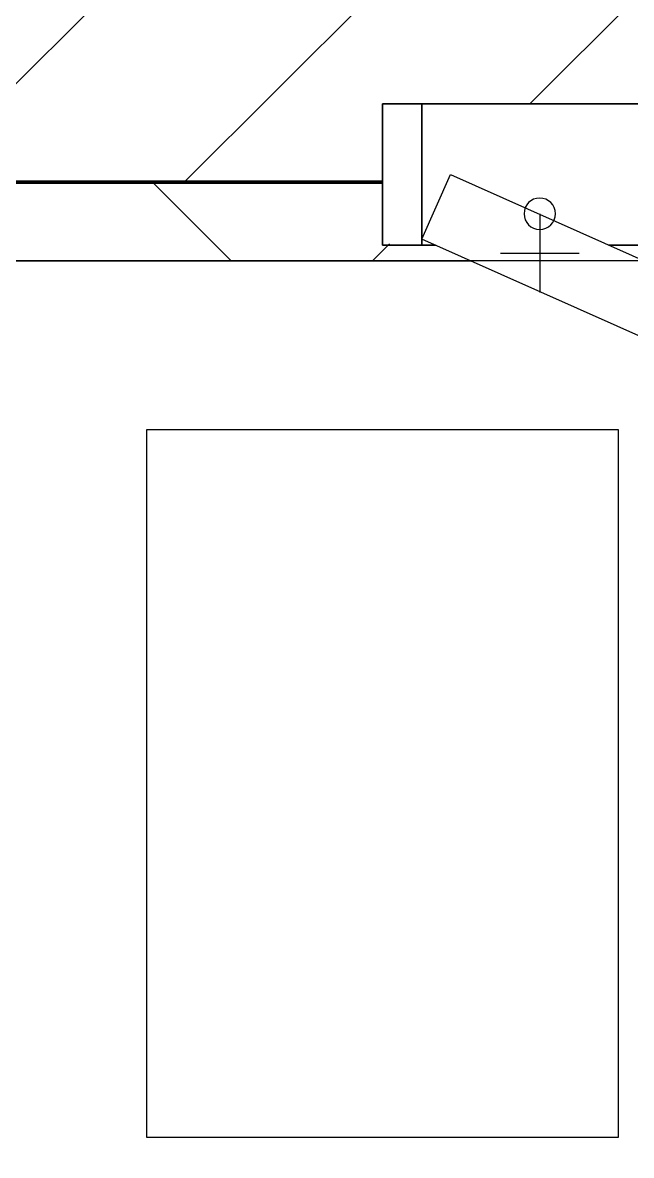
# Model space of a CAD drawing. Header units: millimetres. Extents: x -853228 to -744682, y -17776 to 32484.
# Drawn here: x -780611 to -780224, y 7325 to 8046 of the extents above; entities that cross this region are included whole.
import ezdxf
from ezdxf.xclip import XClip

# ---------------------------------------------------------------- set-up
doc = ezdxf.new("R2010")
doc.units = ezdxf.units.MM
doc.header["$XCLIPFRAME"] = 0
doc.layers.add('000 - WIPEOUT', color=250, linetype='Continuous')
doc.layers.add('A11_ALU.SOLID SHEET', color=2, linetype='Continuous')
for name, color, linetype, lineweight in [('A-DOOR', 3, 'Continuous', 25), ('A-DOOR-E', 2, 'Continuous', 25), ('A-GLAZ-CURT', 2, 'Continuous', 9), ('A-WALL', 5, 'Continuous', 35), ('A-WALL-FNSH', 2, 'Continuous', 35), ('A-WALL-PATT', 1, 'Continuous', 9)]:
    doc.layers.add(name, color=color, linetype=linetype, lineweight=lineweight)

# ---------------------------------------------------------------- blocks, each defined once
blk = doc.blocks.new('DPA_AC-SG-PI - A2_1200x2000 mm-V1-4281-01 ENLARGED LOWER PLATFORM LEVEL - REFLECTED CEILING PLAN - SHEET 2')
at = {"layer": 'A-DOOR'}
for p, q in [((-575, 75), (-600, 75)), ((-600, 75), (-600, -15)), ((-575, -15), (-575, 75)), ((-600, -15), (-575, -15))]:
    blk.add_line(p, q, dxfattribs=at)
at = {"layer": 'A-DOOR', "lineweight": 25}
for p, q in [((-500, 5), (-500, -45)), ((-525, -20), (-475, -20))]:
    blk.add_line(p, q, dxfattribs=at)
for start, end in [(0, 180), (180, 0)]:
    blk.add_arc((-500, 5), 10, start, end, dxfattribs=at)
at = {"layer": 'A-DOOR-E'}
for p, q in [((-600, 75), (600, 75)), ((-600, -14.07), (-600, 75)), ((-575, 75), (-575, -14.07)), ((575, 75), (-575, 75)), ((-575, -11.13), (-556.64, 29.95)), ((-556.64, 29.95), (494.88, -439.85)), ((476.52, -480.94), (-575, -11.13)), ((-566.35, -15), (-600, -15)), ((-575, -15), (-566.35, -15)), ((-456.03, -15), (575, -15)), ((600, -15), (-456.03, -15))]:
    blk.add_line(p, q, dxfattribs=at)
blk = doc.blocks.new('PPLS-PP19_Custom Tile Pattern - Custom Tile Pattern-V63-4281-01 ENLARGED LOWER PLATFORM LEVEL - REFLECTED CEILING PLAN - SHEET 2')
at = {"layer": 'A-GLAZ-CURT'}
for p, q in [((243.96, 0), (300, 0)), ((243.97, 0), (300, 0)), ((300, 0), (243.97, 0))]:
    blk.add_line(p, q, dxfattribs=at)
for points, knots in [([(300, 0), (288.22, 0), (269.18, 0), (250.35, 0), (243.94, 0)], [-12528.858583, -12528.858583, -12528.858583, -12528.858583, -11905.454923, -11536.547553, -11536.547553, -11536.547553, -11536.547553]), ([(300, 0), (286.53, 0), (267.84, 0), (249.13, 0), (243.96, 0)], [-285.253232, -285.253232, -285.253232, -285.253232, -244.693688, -229.001755, -229.001755, -229.001755, -229.001755]), ([(243.97, 0), (253.34, 0), (267.67, 0), (281.71, 0), (291.71, 0), (296.52, 0), (297.86, 0), (298.09, 0)], [-6518.63086, -6518.63086, -6518.63086, -6518.63086, -6068.460911, -5766.029927, -5566.724884, -5280.360606, -5199.253518, -5199.253518, -5199.253518, -5199.253518]), ([(244.05, 0), (244.47, 0), (245.64, 0), (246.54, 0), (246.96, 0)], [-9970.034111, -9970.034111, -9970.034111, -9970.034111, -9925.173265, -9834.877357, -9834.877357, -9834.877357, -9834.877357]), ([(247.1, 0), (246.76, 0), (246.11, 0), (245.14, 0), (244.86, 0)], [-9649.085549, -9649.085549, -9649.085549, -9649.085549, -9581.591397, -9556.189644, -9556.189644, -9556.189644, -9556.189644]), ([(284.76, 0), (284.76, 0), (285.09, 0), (287.47, 0), (293.59, 0), (297.76, 0), (300, 0)], [-4110.630118, -4110.630118, -4110.630118, -4110.630118, -4053.389046, -3959.664717, -3862.421465, -3746.95702, -3746.95702, -3746.95702, -3746.95702]), ([(297.38, 0), (295.84, 0), (291.62, 0), (285.38, 0), (284.87, 0)], [-4803.172655, -4803.172655, -4803.172655, -4803.172655, -4358.271401, -4143.037883, -4143.037883, -4143.037883, -4143.037883])]:
    blk.add_open_spline(points, degree=3, knots=knots, dxfattribs=at)
blk = doc.blocks.new('PPLS-PP19_Custom Tile Pattern - Custom Tile Pattern-V64-4281-01 ENLARGED LOWER PLATFORM LEVEL - REFLECTED CEILING PLAN - SHEET 2')
at = {"layer": 'A-GLAZ-CURT'}
for p, q in [((-300, 0), (300, 0)), ((300, 0), (-300, 0)), ((-293.07, 0), (-275.75, 0)), ((-275.75, 0), (-293.07, 0)), ((-222.32, 0), (-205, 0)), ((-205, 0), (-222.32, 0)), ((-300, -50), (300, -50)), ((300, -50), (-300, -50))]:
    blk.add_line(p, q, dxfattribs=at)
at = {"layer": 'A-GLAZ-CURT', "flags": 128}
for points in [[(-300, 0), (-291.56, 0), (-283.3, 0), (-275.2, 0), (-267.26, 0), (-259.45, 0), (-252.71, 0)], [(-252.71, 0), (-259.67, 0), (-267.51, 0), (-275.48, 0), (-283.55, 0), (-291.73, 0), (-300, 0)], [(-184.81, 0), (-190.44, 0), (-196.37, 0), (-202.58, 0), (-209.04, 0), (-215.73, 0), (-222.63, 0), (-229.72, 0), (-236.97, 0), (-244.39, 0), (-251.96, 0)], [(-251.77, 0), (-244.2, 0), (-236.74, 0), (-229.36, 0), (-222.06, 0), (-214.83, 0), (-207.71, 0), (-200.76, 0), (-194.02, 0), (-187.54, 0), (-181.38, 0), (-175.58, 0), (-170.25, 0), (-165.64, 0), (-162.01, 0), (-159.53, 0), (-157.46, 0), (-154.52, 0), (-149.42, 0), (-141.84, 0), (-132.81, 0), (-126.08, 0)], [(-125.17, 0), (-128.55, 0), (-134.16, 0), (-140.03, 0), (-145.5, 0), (-150.63, 0), (-155.53, 0), (-160.27, 0), (-164.95, 0), (-169.65, 0), (-174.47, 0), (-179.49, 0), (-183.75, 0)]]:
    blk.add_lwpolyline(points, dxfattribs=at)
at = {"layer": 'A-GLAZ-CURT'}
for points, knots in [([(-300, 0), (-284.65, 0), (-268.57, 0), (-253.67, 0), (-252.71, 0)], [-5323.127839, -5323.127839, -5323.127839, -5323.127839, -4502.809032, -4446.140083, -4446.140083, -4446.140083, -4446.140083]), ([(-253.04, 0), (-262.78, 0), (-278.03, 0), (-294.48, 0), (-300, 0)], [-14311.641192, -14311.641192, -14311.641192, -14311.641192, -13729.592194, -13439.944408, -13439.944408, -13439.944408, -13439.944408]), ([(-253.69, 0), (-258.13, 0), (-262.64, 0), (-264.9, 0), (-265.4, 0)], [-531.287897, -531.287897, -531.287897, -531.287897, -208.940337, 0, 0, 0, 0]), ([(-258.6, 0), (-257.91, 0), (-256.19, 0), (-254.02, 0), (-252.73, 0)], [-5722.54675, -5722.54675, -5722.54675, -5722.54675, -5657.471696, -5577.107589, -5577.107589, -5577.107589, -5577.107589]), ([(-137.88, 0), (-140.56, 0), (-147.66, 0), (-147.69, 0), (-158.72, 0), (-174.02, 0), (-185.59, 0), (-209.77, 0), (-231.86, 0), (-248.38, 0), (-252.82, 0)], [-3187.727384, -3187.727384, -3187.727384, -3187.727384, -2919.378265, -2477.344047, -2237.412286, -2029.680487, -1755.085331, -1400.429864, -858.079193, -551.769367, -551.769367, -551.769367, -551.769367]), ([(-183.77, 0), (-193.47, 0), (-215.26, 0), (-239.11, 0), (-252.72, 0)], [-15839.241363, -15839.241363, -15839.241363, -15839.241363, -15131.813646, -14318.13709, -14318.13709, -14318.13709, -14318.13709]), ([(-252.33, 0), (-249.79, 0), (-239.61, 0), (-225.99, 0), (-213.1, 0), (-200.2, 0), (-191, 0), (-184.75, 0), (-183.92, 0)], [-5568.921334, -5568.921334, -5568.921334, -5568.921334, -5413.335975, -5017.494783, -4832.723979, -4666.091899, -4349.945572, -4301.511651, -4301.511651, -4301.511651, -4301.511651]), ([(-133.82, 0), (-135.51, 0), (-137.8, 0), (-149.31, 0), (-162.01, 0), (-177.91, 0), (-199.46, 0), (-216.65, 0), (-231.26, 0), (-233.46, 0), (-234, 0)], [-2731.647847, -2731.647847, -2731.647847, -2731.647847, -2418.507304, -2308.929706, -2113.765672, -1763.376603, -1422.553702, -978.033455, -846.069444, -682.911962, -682.911962, -682.911962, -682.911962]), ([(-233.49, 0), (-233.44, 0), (-232.38, 0), (-230.74, 0), (-225.3, 0), (-223.63, 0)], [-455.274641, -455.274641, -455.274641, -455.274641, -440.605512, -119.536984, 0, 0, 0, 0]), ([(-223.63, 0), (-219.39, 0), (-206.17, 0), (-188.58, 0), (-169.02, 0), (-152.12, 0), (-136.84, 0), (-127.33, 0), (-124.19, 0), (-123.43, 0), (-123.28, 0)], [-5463.295695, -5463.295695, -5463.295695, -5463.295695, -5161.076232, -4739.070012, -4465.409639, -4149.119819, -3839.893365, -3647.167523, -3488.92562, -3439.852845, -3439.852845, -3439.852845, -3439.852845]), ([(-183.78, 0), (-178.64, 0), (-170.45, 0), (-158.7, 0), (-157.22, 0)], [-4298.790658, -4298.790658, -4298.790658, -4298.790658, -4000.813434, -3840.635403, -3840.635403, -3840.635403, -3840.635403]), ([(-183.21, 0), (-180.83, 0), (-156.72, 0), (-132.46, 0), (-117.37, 0), (-114.85, 0)], [-2883.360913, -2883.360913, -2883.360913, -2883.360913, -2700.551212, -1002.059161, -687.466266, -687.466266, -687.466266, -687.466266]), ([(-72.93, 0), (-75.51, 0), (-91.45, 0), (-126.87, 0), (-165.44, 0), (-182.87, 0)], [-19442.345229, -19442.345229, -19442.345229, -19442.345229, -18935.241197, -17136.203329, -15861.324362, -15861.324362, -15861.324362, -15861.324362]), ([(-152.35, 0), (-151.03, 0), (-147.71, 0), (-143.57, 0), (-138.62, 0)], [-3494.978217, -3494.978217, -3494.978217, -3494.978217, -3371.022232, -3227.460399, -3227.460399, -3227.460399, -3227.460399]), ([(-118.78, 0), (-121.86, 0), (-126.28, 0), (-136.96, 0), (-147.46, 0), (-150.03, 0), (-150.57, 0)], [-5938.474035, -5938.474035, -5938.474035, -5938.474035, -5700.061948, -5508.838257, -5298.784692, -5196.16478, -5196.16478, -5196.16478, -5196.16478]), ([(-150.34, 0), (-150.07, 0), (-147.75, 0), (-142.6, 0), (-127.26, 0), (-107.3, 0), (-90.42, 0), (-75.26, 0), (-68.41, 0), (-65.12, 0), (-63.63, 0)], [-4948.728362, -4948.728362, -4948.728362, -4948.728362, -4883.323924, -4440.880425, -4054.690705, -3793.097032, -3402.597032, -3144.956779, -3050.982048, -2969.237017, -2969.237017, -2969.237017, -2969.237017]), ([(-26.75, 0), (-27.82, 0), (-36.18, 0), (-53.55, 0), (-78.2, 0), (-110.94, 0), (-130.52, 0), (-147.74, 0), (-149.07, 0)], [-8718.362214, -8718.362214, -8718.362214, -8718.362214, -8532.293389, -8073.216054, -7508.296369, -7004.680444, -6449.282163, -6277.220794, -6277.220794, -6277.220794, -6277.220794]), ([(-148.23, 0), (-146.94, 0), (-140.15, 0), (-137.28, 0), (-133.93, 0), (-128.78, 0), (-126.5, 0)], [-6162.058746, -6162.058746, -6162.058746, -6162.058746, -6017.569127, -5560.701257, -5364.112219, -5231.017328, -5231.017328, -5231.017328, -5231.017328]), ([(-86.16, 0), (-91.37, 0), (-104.13, 0), (-122.65, 0), (-139.03, 0), (-146.11, 0), (-146.95, 0)], [-1681.3698, -1681.3698, -1681.3698, -1681.3698, -1374.161226, -945.742622, -741.901385, -489.130243, -489.130243, -489.130243, -489.130243]), ([(-146.69, 0), (-146.59, 0), (-145.49, 0), (-135.69, 0), (-128.29, 0), (-125.15, 0)], [-420.34245, -420.34245, -420.34245, -420.34245, -406.956646, -290.263673, 0, 0, 0, 0]), ([(-127.41, 0), (-131.63, 0), (-133.16, 0), (-134.09, 0), (-134.15, 0)], [-8540.990293, -8540.990293, -8540.990293, -8540.990293, -8266.114998, -8246.473386, -8246.473386, -8246.473386, -8246.473386]), ([(-134.15, 0), (-133.32, 0), (-130.31, 0), (-122.23, 0), (-115.73, 0), (-114.89, 0)], [-7657.439573, -7657.439573, -7657.439573, -7657.439573, -7293.749979, -6839.55839, -6773.888853, -6773.888853, -6773.888853, -6773.888853]), ([(-120.13, 0), (-120.14, 0), (-120.24, 0), (-121.3, 0), (-129.25, 0), (-133.82, 0)], [-2933.992132, -2933.992132, -2933.992132, -2933.992132, -2920.575025, -2840.280255, -2731.647847, -2731.647847, -2731.647847, -2731.647847]), ([(-113.43, 0), (-113.44, 0), (-113.96, 0), (-119.73, 0), (-125.43, 0), (-127.03, 0), (-127.41, 0)], [-328.499627, -328.499627, -328.499627, -328.499627, -282.672656, -98.539552, -24.539552, 0, 0, 0, 0]), ([(-126.5, 0), (-122.44, 0), (-108.71, 0), (-86.68, 0), (-63.44, 0), (-54.4, 0), (-49.99, 0), (-46.87, 0), (-45.9, 0)], [-5231.017328, -5231.017328, -5231.017328, -5231.017328, -4994.692869, -4542.524482, -4008.285538, -3689.699207, -3546.54457, -3488.191564, -3488.191564, -3488.191564, -3488.191564]), ([(-125.15, 0), (-124.93, 0), (-122.77, 0), (-119.2, 0), (-115.67, 0)], [-3362.7396, -3362.7396, -3362.7396, -3362.7396, -3342.215224, -3152.568375, -3152.568375, -3152.568375, -3152.568375]), ([(-122.08, 0), (-122.01, 0), (-121.69, 0), (-121.2, 0), (-120.88, 0)], [-3136.336417, -3136.336417, -3136.336417, -3136.336417, -3110.304437, -3035.164275, -3035.164275, -3035.164275, -3035.164275]), ([(-46.15, 0), (-46.58, 0), (-49.04, 0), (-60.59, 0), (-81.23, 0), (-99.51, 0), (-114.02, 0), (-117.28, 0), (-118.78, 0)], [-1484.618509, -1484.618509, -1484.618509, -1484.618509, -1405.135169, -1060.00838, -740.068933, -229.489605, -116.330425, 0, 0, 0, 0]), ([(-45.82, 0), (-49.41, 0), (-60.54, 0), (-85.2, 0), (-105.18, 0), (-113.42, 0), (-114.94, 0)], [-3411.875505, -3411.875505, -3411.875505, -3411.875505, -2842.901703, -2193.204658, -1433.981041, -1187.033974, -1187.033974, -1187.033974, -1187.033974]), ([(-114.85, 0), (-113.65, 0), (-109.1, 0), (-98.9, 0), (-85.29, 0), (-71.67, 0), (-65.93, 0), (-65.07, 0)], [-3137.969889, -3137.969889, -3137.969889, -3137.969889, -3074.362186, -2902.289527, -2605.247022, -2322.099534, -2241.8264, -2241.8264, -2241.8264, -2241.8264]), ([(-114.84, 0), (-107.94, 0), (-91.34, 0), (-74.02, 0), (-62.74, 0), (-60.36, 0), (-59.97, 0)], [-6772.672037, -6772.672037, -6772.672037, -6772.672037, -6236.997189, -5713.340575, -5140.470607, -5006.787413, -5006.787413, -5006.787413, -5006.787413]), ([(-114.79, 0), (-114.44, 0), (-113.88, 0), (-113.43, 0), (-113.43, 0)], [-492.74944, -492.74944, -492.74944, -492.74944, -394.672656, -330.879064, -330.879064, -330.879064, -330.879064]), ([(-114.32, 0), (-112.65, 0), (-107, 0), (-99.5, 0), (-91.46, 0)], [-665.39098, -665.39098, -665.39098, -665.39098, -460.363443, 0, 0, 0, 0]), ([(-114.1, 0), (-113, 0), (-108.61, 0), (-96.78, 0), (-71.33, 0), (-42.53, 0), (-12.78, 0), (4.23, 0), (9.64, 0), (10.14, 0), (10.18, 0)], [-5602.276082, -5602.276082, -5602.276082, -5602.276082, -5430.283136, -5103.229623, -4799.173296, -4065.652676, -3589.737505, -3285.047089, -3066.359526, -3044.715262, -3044.715262, -3044.715262, -3044.715262]), ([(-45.86, 0), (-49.6, 0), (-58.24, 0), (-75.59, 0), (-94, 0), (-109.74, 0), (-113.27, 0), (-114.09, 0)], [-1688.707179, -1688.707179, -1688.707179, -1688.707179, -1466.981642, -1208.454564, -789.402658, -501.969187, -365.365831, -365.365831, -365.365831, -365.365831]), ([(-91.46, 0), (-90.09, 0), (-84.7, 0), (-77.43, 0), (-72.73, 0), (-72.64, 0), (-72.64, 0)], [-19832.387487, -19832.387487, -19832.387487, -19832.387487, -19753.885894, -19541.04734, -19478.625389, -19471.062469, -19471.062469, -19471.062469, -19471.062469]), ([(-63.96, 0), (-64.13, 0), (-72.5, 0), (-80.63, 0), (-86.16, 0)], [-2171.769325, -2171.769325, -2171.769325, -2171.769325, -2007.031671, -1681.3698, -1681.3698, -1681.3698, -1681.3698]), ([(-29.03, 0), (-33.97, 0), (-43.74, 0), (-56.37, 0), (-71.66, 0), (-77.83, 0), (-82.66, 0), (-83.28, 0), (-83.28, 0)], [-2680.714891, -2680.714891, -2680.714891, -2680.714891, -2413.671296, -2161.752162, -2006.592567, -1646.621388, -1424.436217, -1393.971743, -1393.971743, -1393.971743, -1393.971743]), ([(-83.28, 0), (-83.28, 0), (-82.91, 0), (-76.14, 0), (-62.97, 0), (-48.14, 0), (-36.49, 0), (-33.57, 0), (-29.94, 0), (-28.57, 0)], [-1393.4169, -1393.4169, -1393.4169, -1393.4169, -1353.722004, -1274.333717, -1073.56893, -651.549973, -296.515819, -83.513472, 0, 0, 0, 0])]:
    blk.add_open_spline(points, degree=3, knots=knots, dxfattribs=at)
for points in [[(-252.19, 0), (-226.22, 0), (-203.81, 0), (-183.77, 0)], [(-117.74, 0), (-117.32, 0), (-116.01, 0), (-114.84, 0)], [(-115.6, 0), (-116.52, 0), (-117.19, 0), (-117.56, 0)]]:
    blk.add_open_spline(points, degree=3, dxfattribs=at)
blk = doc.blocks.new('*U516')
at = {"layer": 'A-GLAZ-CURT', "rotation": 180}
for name, p in [('PPLS-PP19_Custom Tile Pattern - Custom Tile Pattern-V64-4281-01 ENLARGED LOWER PLATFORM LEVEL - REFLECTED CEILING PLAN - SHEET 2', (21000, 4315)), ('PPLS-PP19_Custom Tile Pattern - Custom Tile Pattern-V63-4281-01 ENLARGED LOWER PLATFORM LEVEL - REFLECTED CEILING PLAN - SHEET 2', (21600, 4315))]:
    blk.add_blockref(name, p, dxfattribs=at)
blk = doc.blocks.new('DPA_AC-SG-PI - A2_1200x2000 mm-12150596-4180-01 LOWER PLATFORM LEVEL - REFLECTED CEILING PLAN')
at = {"layer": 'A-DOOR', "lineweight": 9}
for p, q in [((-575, 75), (-600, 75)), ((-600, 75), (-600, -15)), ((-575, -15), (-575, 75)), ((-600, -15), (-575, -15))]:
    blk.add_line(p, q, dxfattribs=at)
at = {"layer": 'A-DOOR'}
for p, q in [((-500, 5), (-500, -45)), ((-525, -20), (-475, -20))]:
    blk.add_line(p, q, dxfattribs=at)
for start, end in [(0, 180), (180, 0)]:
    blk.add_arc((-500, 5), 10, start, end, dxfattribs=at)
at = {"layer": 'A-DOOR-E'}
for p, q in [((-600, 75), (600, 75)), ((-600, -15), (-600, 75)), ((-575, 75), (-575, -15)), ((575, 75), (-575, 75)), ((-575, -11.13), (-556.64, 29.95)), ((-556.64, 29.95), (494.88, -439.85)), ((476.52, -480.94), (-575, -11.13)), ((-566.35, -15), (-600, -15)), ((-575, -15), (-566.35, -15)), ((-456.03, -15), (575, -15)), ((600, -15), (-456.03, -15))]:
    blk.add_line(p, q, dxfattribs=at)
blk = doc.blocks.new('C-1-PP19-AR-4180-01-B_20250908-040939_EXDOWNLIGHT')
at = {"layer": 'A-DOOR-E'}
blk.add_blockref('DPA_AC-SG-PI - A2_1200x2000 mm-12150596-4180-01 LOWER PLATFORM LEVEL - REFLECTED CEILING PLAN', (-35100, 4340), dxfattribs=at)
blk = doc.blocks.new('*U903')
at = {"color": 3}
blk.add_wipeout([(-225, 1150), (225, 1150), (225, 850), (-225, 850)], dxfattribs=at).dxf.layer = '000 - WIPEOUT'
at = {"layer": 'A11_ALU.SOLID SHEET', "color": 0, "linetype": 'ByBlock'}
blk.add_lwpolyline([(-225, 850), (225, 850), (225, 1150), (-225, 1150)], close=True, dxfattribs=at)
blk = doc.blocks.new('*U986')
blk.add_lwpolyline([(-38349, 4315), (-38349, 2757.5), (-41450, 2757.5), (-41450, 4315), (-49246.8, 4315), (-49246.8, 550), (-30509.06, 550), (-30509.06, 4315), (-38349, 4315)])
at = {"layer": 'A11_ALU.SOLID SHEET', "linetype": 'ByBlock', "rotation": 90}
blk.add_blockref('*U903', (-34700, 3982.5), dxfattribs=at)

msp = doc.modelspace()

# ---------------------------------------------------------------- hatches: boundary and pattern name
at = {"layer": 'A-WALL-PATT', "lineweight": 9}
h = msp.add_hatch(dxfattribs=at)
h.set_pattern_fill('FP_2', color=256, style=0, pattern_type=2)
h.set_pattern_definition([(45, (0, 0), (-84.852814, 84.852814), [])])
h.paths.add_polyline_path([(-778775.03, 7944.02), (-778775.03, 8144.02), (-783082.37, 8144.02), (-783082.37, 7944.02), (-780382.37, 7944.02), (-780382.37, 7994.02), (-779182.37, 7994.02), (-779182.37, 7944.02), (-779050.8, 7944.02)])

# ---------------------------------------------------------------- linework, layer by layer
at = {"layer": 'A-WALL', "color": 7, "lineweight": 70}
for p, q in [((-780382.37, 7944.02), (-783032.37, 7944.02)), ((-783032.37, 7944.02), (-780382.37, 7944.02))]:
    msp.add_line(p, q, dxfattribs=at)

# ---------------------------------------------------------------- block references
ref = msp.add_blockref('*U986', (-744682.37, 3579.02))
XClip(ref).set_block_clipping_path([(-104690.1238047113, -9620.0077451946), (-34092.6543255158, 14393.0014498748)])

# ---------------------------------------------------------------- next in the draw order: hatches: boundary and pattern name
at = {"layer": 'A-WALL-PATT', "lineweight": 9}
h = msp.add_hatch(dxfattribs=at)
h.set_pattern_fill('FP_3', color=256, style=0, pattern_type=2)
h.set_pattern_definition([(45, (0, 0), (-212.13203, 212.13203), []), (135, (0, 0), (-212.13203, -212.13203), [])])
h.paths.add_polyline_path([(-779257.63, 7894.02), (-778775.03, 7894.02), (-778775.03, 7944.02), (-779182.37, 7944.02), (-779182.37, 7904.02), (-780238.41, 7904.02), (-780216.03, 7894.02), (-779326.57, 7894.02)])
h.paths.add_polyline_path([(-780636.49, 7894.02), (-780326.34, 7894.02), (-780348.72, 7904.02), (-780382.37, 7904.95), (-780382.37, 7944.02), (-783032.37, 7944.02), (-783032.37, 7894.02), (-780705.43, 7894.02)])

# ---------------------------------------------------------------- next in the draw order: linework, layer by layer
msp.add_spline([(-835882.37, 3579.02), (-801682.37, 12088.47), (-758836, 27096.51), (-744682.37, 3579.02)], degree=3)
at = {"layer": 'A-WALL-FNSH', "color": 250}
for p, q in [((-780382.37, 7894.02), (-783032.37, 7894.02)), ((-780326.34, 7894.02), (-780382.37, 7894.02))]:
    msp.add_line(p, q, dxfattribs=at)

# ---------------------------------------------------------------- next in the draw order: block references
ref = msp.add_blockref('C-1-PP19-AR-4180-01-B_20250908-040939_EXDOWNLIGHT', (-744682.37, 3579.02))
XClip(ref).set_block_clipping_path([(-104690.1238047113, -9620.0077451946), (-34092.6543255158, 14393.0014498748)])
msp.add_blockref('*U516', (-801682.37, 3579.02))
at = {"layer": 'A-DOOR-E'}
msp.add_blockref('DPA_AC-SG-PI - A2_1200x2000 mm-V1-4281-01 ENLARGED LOWER PLATFORM LEVEL - REFLECTED CEILING PLAN - SHEET 2', (-779782.37, 7919.02), dxfattribs=at)

doc.saveas('drawing.dxf')
